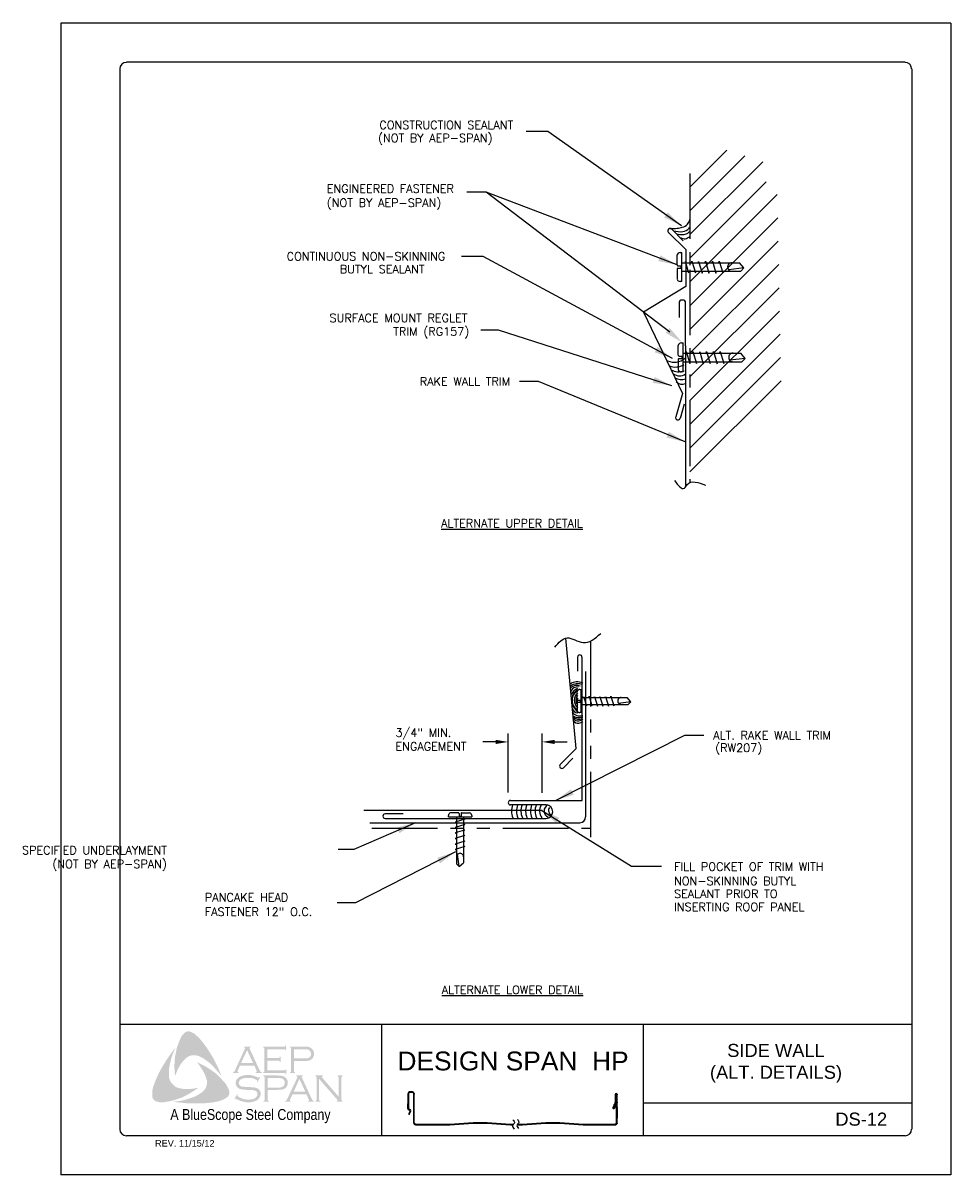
# Model space of a CAD drawing. Extents: x 109.5 to 118.3, y -26.2 to -15.2.
import ezdxf
from ezdxf.enums import TextEntityAlignment as Align

# ---------------------------------------------------------------- set-up
doc = ezdxf.new("R2010")
doc.units = 0
doc.header["$LTSCALE"] = 0.5
doc.header["$MEASUREMENT"] = 0
doc.linetypes.add('PHANTOM', pattern=[2.5, 1.25, -0.25, 0.25, -0.25, 0.25, -0.25])
doc.layers.get('0').update_dxf_attribs({"linetype": 'CONTINUOUS'})
for name, color, linetype in [('BORDER', 9, 'CONTINUOUS'), ('DIM', 4, 'CONTINUOUS'), ('DWG', 2, 'CONTINUOUS'), ('LAYER_1', 160, 'CONTINUOUS')]:
    doc.layers.add(name, color=color, linetype=linetype)
doc.styles.add('ROMAND', font='romand.shx')
doc.styles.get("Standard").update_dxf_attribs({"font": 'romans.shx'})
doc.styles.add('STD', font='simplex.shx', dxfattribs={"height": 0.125})
doc.dimstyles.get("Standard").update_dxf_attribs({"dimtxt": 0.18, "dimasz": 0.18, "dimexe": 0.18, "dimexo": 0.0625, "dimgap": 0.09, "dimtad": 0, "dimtih": 1, "dimtoh": 1, "dimdec": 4, "dimzin": 0, "dimdsep": 46, "dimtxsty": 'Standard', "dimcen": 0.09, "dimadec": 0, "dimazin": 0, "dimtfac": 1, "dimtdec": 4, "dimtofl": 0, "dimtmove": 0, "dimatfit": 3, "dimfxl": 0, "dimtolj": 1, "dimtzin": 0, "dimarcsym": 0})

msp = doc.modelspace()

# ---------------------------------------------------------------- hatches: boundary and pattern name
at = {"layer": 'LAYER_1'}
for points in [[(111.168, -24.899), (111.197, -24.937), (111.223, -24.975), (111.247, -25.014), (111.273, -25.056), (111.294, -25.099), (111.316, -25.139), (111.334, -25.184), (111.35, -25.226), (111.328, -25.196), (111.302, -25.168), (111.277, -25.139), (111.251, -25.111), (111.223, -25.089), (111.192, -25.067), (111.176, -25.056), (111.16, -25.048), (111.142, -25.038), (111.124, -25.032), (111.105, -25.028), (111.091, -25.026), (111.073, -25.028), (111.057, -25.03), (111.041, -25.036), (111.027, -25.044), (111.012, -25.054), (111, -25.065), (110.984, -25.083), (110.97, -25.101), (110.956, -25.119), (110.946, -25.139), (110.933, -25.162), (110.925, -25.182), (110.907, -25.226), (110.903, -25.182), (110.901, -25.133), (110.903, -25.089), (110.907, -25.042), (110.915, -25), (110.925, -24.955), (110.94, -24.913), (110.956, -24.872), (110.968, -24.848), (110.976, -24.836), (110.986, -24.826), (110.994, -24.816), (111.006, -24.808), (111.018, -24.801), (111.033, -24.799), (111.043, -24.799), (111.053, -24.803), (111.065, -24.806), (111.073, -24.812), (111.093, -24.822), (111.109, -24.836), (111.126, -24.852), (111.142, -24.868), (111.168, -24.899)], [(110.85, -25.239), (110.855, -25.257), (110.861, -25.273), (110.869, -25.287), (110.881, -25.301), (110.893, -25.313), (110.907, -25.326), (110.923, -25.334), (110.94, -25.34), (110.962, -25.344), (110.986, -25.348), (111.01, -25.35), (111.035, -25.35), (111.059, -25.348), (111.083, -25.346), (111.13, -25.338), (111.091, -25.364), (111.051, -25.39), (111.008, -25.413), (110.968, -25.433), (110.923, -25.447), (110.901, -25.455), (110.877, -25.461), (110.855, -25.467), (110.83, -25.471), (110.806, -25.475), (110.784, -25.475), (110.757, -25.475), (110.747, -25.473), (110.735, -25.469), (110.723, -25.467), (110.715, -25.461), (110.705, -25.453), (110.697, -25.445), (110.693, -25.435), (110.691, -25.425), (110.689, -25.404), (110.689, -25.384), (110.691, -25.362), (110.695, -25.342), (110.701, -25.321), (110.715, -25.283), (110.733, -25.239), (110.753, -25.196), (110.776, -25.154), (110.8, -25.113), (110.826, -25.073), (110.853, -25.032), (110.881, -24.994), (110.911, -24.955), (110.883, -25.022), (110.871, -25.056), (110.863, -25.091), (110.855, -25.125), (110.848, -25.164), (110.848, -25.182), (110.848, -25.2), (110.848, -25.22), (110.85, -25.239)], [(111.789, -25.079), (111.789, -25.172), (111.949, -25.172), (111.955, -25.172), (111.959, -25.168), (111.963, -25.166), (111.963, -25.162), (111.969, -25.162), (111.969, -25.208), (111.963, -25.208), (111.963, -25.202), (111.959, -25.198), (111.955, -25.196), (111.949, -25.196), (111.747, -25.196), (111.747, -25.19), (111.755, -25.188), (111.757, -25.184), (111.759, -25.182), (111.759, -25.174), (111.759, -24.965), (111.759, -24.959), (111.757, -24.955), (111.753, -24.951), (111.747, -24.951), (111.747, -24.945), (111.947, -24.945), (111.953, -24.945), (111.957, -24.943), (111.959, -24.939), (111.963, -24.933), (111.967, -24.933), (111.967, -24.98), (111.963, -24.98), (111.959, -24.973), (111.957, -24.971), (111.953, -24.969), (111.947, -24.969), (111.789, -24.969), (111.789, -25.054), (111.893, -25.054), (111.899, -25.054), (111.903, -25.052), (111.907, -25.048), (111.907, -25.042), (111.915, -25.042), (111.915, -25.091), (111.907, -25.091), (111.907, -25.085), (111.903, -25.081), (111.899, -25.079), (111.893, -25.079), (111.789, -25.079)], [(111.409, -25.33), (111.419, -25.352), (111.423, -25.362), (111.425, -25.376), (111.427, -25.388), (111.425, -25.398), (111.419, -25.411), (111.413, -25.421), (111.397, -25.433), (111.379, -25.445), (111.36, -25.453), (111.34, -25.461), (111.32, -25.467), (111.3, -25.471), (111.259, -25.479), (111.213, -25.483), (111.168, -25.487), (111.12, -25.487), (111.073, -25.487), (111.027, -25.487), (110.98, -25.481), (110.933, -25.477), (110.889, -25.471), (110.925, -25.467), (110.966, -25.461), (111.002, -25.453), (111.041, -25.441), (111.077, -25.429), (111.093, -25.423), (111.112, -25.413), (111.128, -25.404), (111.144, -25.394), (111.16, -25.384), (111.176, -25.37), (111.186, -25.358), (111.197, -25.346), (111.203, -25.332), (111.209, -25.315), (111.211, -25.299), (111.211, -25.283), (111.211, -25.265), (111.205, -25.251), (111.199, -25.228), (111.19, -25.206), (111.178, -25.186), (111.168, -25.166), (111.154, -25.145), (111.142, -25.125), (111.114, -25.091), (111.154, -25.111), (111.197, -25.133), (111.239, -25.16), (111.279, -25.188), (111.298, -25.202), (111.316, -25.218), (111.334, -25.237), (111.35, -25.253), (111.366, -25.273), (111.383, -25.289), (111.397, -25.309), (111.409, -25.33)], [(111.721, -25.237), (111.694, -25.283), (111.69, -25.281), (111.692, -25.271), (111.692, -25.267), (111.69, -25.265), (111.678, -25.259), (111.66, -25.251), (111.642, -25.245), (111.621, -25.243), (111.601, -25.243), (111.585, -25.243), (111.569, -25.245), (111.555, -25.249), (111.54, -25.255), (111.53, -25.261), (111.522, -25.271), (111.518, -25.279), (111.516, -25.291), (111.516, -25.299), (111.52, -25.307), (111.526, -25.315), (111.534, -25.321), (111.545, -25.326), (111.559, -25.328), (111.601, -25.33), (111.638, -25.332), (111.664, -25.334), (111.678, -25.338), (111.692, -25.342), (111.7, -25.348), (111.706, -25.352), (111.712, -25.358), (111.717, -25.364), (111.719, -25.372), (111.723, -25.378), (111.725, -25.388), (111.725, -25.396), (111.723, -25.413), (111.719, -25.419), (111.717, -25.427), (111.712, -25.433), (111.708, -25.439), (111.696, -25.453), (111.688, -25.457), (111.678, -25.461), (111.67, -25.467), (111.658, -25.469), (111.636, -25.475), (111.609, -25.475), (111.581, -25.475), (111.567, -25.473), (111.553, -25.469), (111.528, -25.461), (111.496, -25.447), (111.486, -25.441), (111.482, -25.443), (111.478, -25.447), (111.474, -25.445), (111.5, -25.398), (111.504, -25.402), (111.502, -25.413), (111.504, -25.415), (111.508, -25.419), (111.524, -25.431), (111.545, -25.439), (111.567, -25.447), (111.587, -25.449), (111.607, -25.451), (111.63, -25.449), (111.65, -25.447), (111.666, -25.439), (111.678, -25.431), (111.686, -25.423), (111.692, -25.415), (111.694, -25.406), (111.694, -25.398), (111.692, -25.386), (111.692, -25.382), (111.688, -25.376), (111.68, -25.37), (111.668, -25.364), (111.658, -25.362), (111.65, -25.36), (111.595, -25.358), (111.567, -25.356), (111.545, -25.352), (111.53, -25.35), (111.514, -25.342), (111.508, -25.338), (111.504, -25.334), (111.498, -25.328), (111.494, -25.321), (111.49, -25.313), (111.488, -25.307), (111.486, -25.299), (111.486, -25.293), (111.488, -25.279), (111.49, -25.267), (111.496, -25.257), (111.506, -25.247), (111.514, -25.239), (111.524, -25.234), (111.534, -25.228), (111.547, -25.224), (111.559, -25.22), (111.573, -25.218), (111.587, -25.216), (111.603, -25.216), (111.628, -25.216), (111.65, -25.222), (111.672, -25.228), (111.698, -25.239), (111.706, -25.241), (111.71, -25.239), (111.715, -25.234), (111.721, -25.237)], [(112.283, -25.253), (112.283, -25.449), (112.285, -25.457), (112.287, -25.461), (112.291, -25.463), (112.297, -25.467), (112.297, -25.471), (112.247, -25.471), (112.247, -25.467), (112.253, -25.463), (112.257, -25.461), (112.257, -25.457), (112.259, -25.449), (112.259, -25.243), (112.257, -25.237), (112.257, -25.23), (112.253, -25.228), (112.247, -25.226), (112.247, -25.22), (112.32, -25.22), (112.32, -25.226), (112.311, -25.23), (112.311, -25.232), (112.311, -25.234), (112.311, -25.241), (112.32, -25.249), (112.471, -25.425), (112.471, -25.243), (112.469, -25.237), (112.467, -25.23), (112.465, -25.228), (112.459, -25.226), (112.459, -25.22), (112.508, -25.22), (112.508, -25.226), (112.502, -25.228), (112.5, -25.23), (112.498, -25.237), (112.496, -25.243), (112.496, -25.449), (112.498, -25.457), (112.5, -25.461), (112.502, -25.463), (112.508, -25.467), (112.508, -25.471), (112.451, -25.471), (112.451, -25.467), (112.457, -25.463), (112.459, -25.461), (112.459, -25.459), (112.457, -25.453), (112.451, -25.445), (112.283, -25.253)]]:
    msp.add_hatch(color=7, dxfattribs=at).paths.add_polyline_path(points)
h = msp.add_hatch(color=7, dxfattribs=at)
edge = h.paths.add_edge_path(flags=16)
edge.add_spline(control_points=[(111.652, -25.101), (111.652, -25.101), (111.595, -24.978), (111.595, -24.978), (111.595, -24.978), (111.538, -25.101), (111.538, -25.101), (111.538, -25.101), (111.652, -25.101), (111.652, -25.101), (111.652, -25.101), (111.652, -25.101), (111.652, -25.101), (111.652, -25.101), (111.652, -25.101), (111.652, -25.101)], knot_values=[0, 0, 0, 0, 1, 1, 1, 2, 2, 2, 3, 3, 3, 4, 4, 4, 5, 5, 5, 5], degree=3, periodic=0)
edge = h.paths.add_edge_path()
edge.add_spline(control_points=[(111.664, -25.125), (111.664, -25.125), (111.528, -25.125), (111.528, -25.125), (111.528, -25.125), (111.506, -25.174), (111.506, -25.174), (111.506, -25.174), (111.506, -25.174), (111.506, -25.174), (111.506, -25.174), (111.504, -25.182), (111.504, -25.182), (111.504, -25.182), (111.504, -25.182), (111.504, -25.182), (111.504, -25.182), (111.504, -25.184), (111.504, -25.184), (111.504, -25.184), (111.506, -25.188), (111.506, -25.188), (111.506, -25.188), (111.514, -25.19), (111.514, -25.19), (111.514, -25.19), (111.514, -25.196), (111.514, -25.196), (111.514, -25.196), (111.46, -25.196), (111.46, -25.196), (111.46, -25.196), (111.46, -25.19), (111.46, -25.19), (111.46, -25.19), (111.46, -25.19), (111.46, -25.19), (111.46, -25.19), (111.466, -25.188), (111.466, -25.188), (111.466, -25.188), (111.47, -25.184), (111.47, -25.184), (111.47, -25.184), (111.47, -25.184), (111.47, -25.184), (111.47, -25.184), (111.476, -25.178), (111.476, -25.178), (111.476, -25.178), (111.482, -25.166), (111.482, -25.166), (111.482, -25.166), (111.573, -24.967), (111.573, -24.967), (111.573, -24.967), (111.573, -24.967), (111.573, -24.967), (111.573, -24.967), (111.575, -24.959), (111.575, -24.959), (111.575, -24.959), (111.575, -24.959), (111.575, -24.959), (111.575, -24.959), (111.575, -24.955), (111.575, -24.955), (111.575, -24.955), (111.573, -24.953), (111.573, -24.953), (111.573, -24.953), (111.567, -24.951), (111.567, -24.951), (111.567, -24.951), (111.567, -24.945), (111.567, -24.945), (111.567, -24.945), (111.63, -24.945), (111.63, -24.945), (111.63, -24.945), (111.63, -24.951), (111.63, -24.951), (111.63, -24.951), (111.63, -24.951), (111.63, -24.951), (111.63, -24.951), (111.621, -24.953), (111.621, -24.953), (111.621, -24.953), (111.619, -24.955), (111.619, -24.955), (111.619, -24.955), (111.619, -24.959), (111.619, -24.959), (111.619, -24.959), (111.619, -24.959), (111.619, -24.959), (111.619, -24.959), (111.621, -24.967), (111.621, -24.967), (111.621, -24.967), (111.71, -25.16), (111.71, -25.16), (111.71, -25.16), (111.71, -25.16), (111.71, -25.16), (111.71, -25.16), (111.719, -25.174), (111.719, -25.174), (111.719, -25.174), (111.723, -25.184), (111.723, -25.184), (111.723, -25.184), (111.723, -25.184), (111.723, -25.184), (111.723, -25.184), (111.727, -25.188), (111.727, -25.188), (111.727, -25.188), (111.737, -25.19), (111.737, -25.19), (111.737, -25.19), (111.737, -25.196), (111.737, -25.196), (111.737, -25.196), (111.678, -25.196), (111.678, -25.196), (111.678, -25.196), (111.678, -25.19), (111.678, -25.19), (111.678, -25.19), (111.678, -25.19), (111.678, -25.19), (111.678, -25.19), (111.682, -25.188), (111.682, -25.188), (111.682, -25.188), (111.684, -25.188), (111.684, -25.188), (111.684, -25.188), (111.686, -25.184), (111.686, -25.184), (111.686, -25.184), (111.688, -25.182), (111.688, -25.182), (111.688, -25.182), (111.688, -25.182), (111.688, -25.182), (111.688, -25.182), (111.686, -25.178), (111.686, -25.178), (111.686, -25.178), (111.684, -25.17), (111.684, -25.17), (111.684, -25.17), (111.664, -25.125), (111.664, -25.125), (111.664, -25.125), (111.664, -25.125), (111.664, -25.125), (111.664, -25.125), (111.664, -25.125), (111.664, -25.125)], knot_values=[0, 0, 0, 0, 1, 1, 1, 2, 2, 2, 3, 3, 3, 4, 4, 4, 5, 5, 5, 6, 6, 6, 7, 7, 7, 8, 8, 8, 9, 9, 9, 10, 10, 10, 11, 11, 11, 12, 12, 12, 13, 13, 13, 14, 14, 14, 15, 15, 15, 16, 16, 16, 17, 17, 17, 18, 18, 18, 19, 19, 19, 20, 20, 20, 21, 21, 21, 22, 22, 22, 23, 23, 23, 24, 24, 24, 25, 25, 25, 26, 26, 26, 27, 27, 27, 28, 28, 28, 29, 29, 29, 30, 30, 30, 31, 31, 31, 32, 32, 32, 33, 33, 33, 34, 34, 34, 35, 35, 35, 36, 36, 36, 37, 37, 37, 38, 38, 38, 39, 39, 39, 40, 40, 40, 41, 41, 41, 42, 42, 42, 43, 43, 43, 44, 44, 44, 45, 45, 45, 46, 46, 46, 47, 47, 47, 48, 48, 48, 49, 49, 49, 50, 50, 50, 51, 51, 51, 52, 52, 52, 53, 53, 53, 54, 54, 54, 54], degree=3, periodic=0)
h = msp.add_hatch(color=7, dxfattribs=at)
edge = h.paths.add_edge_path(flags=16)
edge.add_spline(control_points=[(112.044, -25.058), (112.044, -25.058), (112.137, -25.058), (112.137, -25.058), (112.137, -25.058), (112.137, -25.058), (112.137, -25.058), (112.137, -25.058), (112.156, -25.058), (112.156, -25.058), (112.156, -25.058), (112.17, -25.056), (112.17, -25.056), (112.17, -25.056), (112.17, -25.056), (112.17, -25.056), (112.17, -25.056), (112.18, -25.054), (112.18, -25.054), (112.18, -25.054), (112.186, -25.05), (112.186, -25.05), (112.186, -25.05), (112.186, -25.05), (112.186, -25.05), (112.186, -25.05), (112.194, -25.044), (112.194, -25.044), (112.194, -25.044), (112.2, -25.036), (112.2, -25.036), (112.2, -25.036), (112.204, -25.026), (112.204, -25.026), (112.204, -25.026), (112.206, -25.014), (112.206, -25.014), (112.206, -25.014), (112.206, -25.014), (112.206, -25.014), (112.206, -25.014), (112.204, -25.002), (112.204, -25.002), (112.204, -25.002), (112.2, -24.992), (112.2, -24.992), (112.2, -24.992), (112.194, -24.984), (112.194, -24.984), (112.194, -24.984), (112.186, -24.978), (112.186, -24.978), (112.186, -24.978), (112.186, -24.978), (112.186, -24.978), (112.186, -24.978), (112.18, -24.973), (112.18, -24.973), (112.18, -24.973), (112.17, -24.971), (112.17, -24.971), (112.17, -24.971), (112.17, -24.971), (112.17, -24.971), (112.17, -24.971), (112.156, -24.969), (112.156, -24.969), (112.156, -24.969), (112.137, -24.969), (112.137, -24.969), (112.137, -24.969), (112.044, -24.969), (112.044, -24.969), (112.044, -24.969), (112.044, -25.058), (112.044, -25.058), (112.044, -25.058), (112.044, -25.058), (112.044, -25.058), (112.044, -25.058), (112.044, -25.058), (112.044, -25.058)], knot_values=[0, 0, 0, 0, 1, 1, 1, 2, 2, 2, 3, 3, 3, 4, 4, 4, 5, 5, 5, 6, 6, 6, 7, 7, 7, 8, 8, 8, 9, 9, 9, 10, 10, 10, 11, 11, 11, 12, 12, 12, 13, 13, 13, 14, 14, 14, 15, 15, 15, 16, 16, 16, 17, 17, 17, 18, 18, 18, 19, 19, 19, 20, 20, 20, 21, 21, 21, 22, 22, 22, 23, 23, 23, 24, 24, 24, 25, 25, 25, 26, 26, 26, 27, 27, 27, 27], degree=3, periodic=0)
edge = h.paths.add_edge_path()
edge.add_spline(control_points=[(112.044, -25.083), (112.044, -25.083), (112.044, -25.176), (112.044, -25.176), (112.044, -25.176), (112.044, -25.176), (112.044, -25.176), (112.044, -25.176), (112.044, -25.182), (112.044, -25.182), (112.044, -25.182), (112.046, -25.184), (112.046, -25.184), (112.046, -25.184), (112.046, -25.184), (112.046, -25.184), (112.046, -25.184), (112.05, -25.188), (112.05, -25.188), (112.05, -25.188), (112.054, -25.19), (112.054, -25.19), (112.054, -25.19), (112.054, -25.196), (112.054, -25.196), (112.054, -25.196), (112.004, -25.196), (112.004, -25.196), (112.004, -25.196), (112.004, -25.19), (112.004, -25.19), (112.004, -25.19), (112.004, -25.19), (112.004, -25.19), (112.004, -25.19), (112.008, -25.188), (112.008, -25.188), (112.008, -25.188), (112.012, -25.184), (112.012, -25.184), (112.012, -25.184), (112.012, -25.184), (112.012, -25.184), (112.012, -25.184), (112.014, -25.182), (112.014, -25.182), (112.014, -25.182), (112.014, -25.176), (112.014, -25.176), (112.014, -25.176), (112.014, -24.963), (112.014, -24.963), (112.014, -24.963), (112.014, -24.963), (112.014, -24.963), (112.014, -24.963), (112.014, -24.959), (112.014, -24.959), (112.014, -24.959), (112.012, -24.955), (112.012, -24.955), (112.012, -24.955), (112.012, -24.955), (112.012, -24.955), (112.012, -24.955), (112.008, -24.951), (112.008, -24.951), (112.008, -24.951), (112.004, -24.951), (112.004, -24.951), (112.004, -24.951), (112.004, -24.945), (112.004, -24.945), (112.004, -24.945), (112.135, -24.945), (112.135, -24.945), (112.135, -24.945), (112.135, -24.945), (112.135, -24.945), (112.135, -24.945), (112.16, -24.945), (112.16, -24.945), (112.16, -24.945), (112.18, -24.947), (112.18, -24.947), (112.18, -24.947), (112.18, -24.947), (112.18, -24.947), (112.18, -24.947), (112.194, -24.951), (112.194, -24.951), (112.194, -24.951), (112.206, -24.959), (112.206, -24.959), (112.206, -24.959), (112.206, -24.959), (112.206, -24.959), (112.206, -24.959), (112.212, -24.963), (112.212, -24.963), (112.212, -24.963), (112.216, -24.967), (112.216, -24.967), (112.216, -24.967), (112.226, -24.98), (112.226, -24.98), (112.226, -24.98), (112.226, -24.98), (112.226, -24.98), (112.226, -24.98), (112.228, -24.988), (112.228, -24.988), (112.228, -24.988), (112.233, -24.996), (112.233, -24.996), (112.233, -24.996), (112.235, -25.004), (112.235, -25.004), (112.235, -25.004), (112.235, -25.014), (112.235, -25.014), (112.235, -25.014), (112.235, -25.014), (112.235, -25.014), (112.235, -25.014), (112.235, -25.026), (112.235, -25.026), (112.235, -25.026), (112.23, -25.036), (112.23, -25.036), (112.23, -25.036), (112.226, -25.048), (112.226, -25.048), (112.226, -25.048), (112.22, -25.056), (112.22, -25.056), (112.22, -25.056), (112.22, -25.056), (112.22, -25.056), (112.22, -25.056), (112.212, -25.062), (112.212, -25.062), (112.212, -25.062), (112.206, -25.071), (112.206, -25.071), (112.206, -25.071), (112.198, -25.075), (112.198, -25.075), (112.198, -25.075), (112.188, -25.077), (112.188, -25.077), (112.188, -25.077), (112.188, -25.077), (112.188, -25.077), (112.188, -25.077), (112.178, -25.079), (112.178, -25.079), (112.178, -25.079), (112.166, -25.081), (112.166, -25.081), (112.166, -25.081), (112.135, -25.083), (112.135, -25.083), (112.135, -25.083), (112.044, -25.083), (112.044, -25.083), (112.044, -25.083), (112.044, -25.083), (112.044, -25.083), (112.044, -25.083), (112.044, -25.083), (112.044, -25.083)], knot_values=[0, 0, 0, 0, 1, 1, 1, 2, 2, 2, 3, 3, 3, 4, 4, 4, 5, 5, 5, 6, 6, 6, 7, 7, 7, 8, 8, 8, 9, 9, 9, 10, 10, 10, 11, 11, 11, 12, 12, 12, 13, 13, 13, 14, 14, 14, 15, 15, 15, 16, 16, 16, 17, 17, 17, 18, 18, 18, 19, 19, 19, 20, 20, 20, 21, 21, 21, 22, 22, 22, 23, 23, 23, 24, 24, 24, 25, 25, 25, 26, 26, 26, 27, 27, 27, 28, 28, 28, 29, 29, 29, 30, 30, 30, 31, 31, 31, 32, 32, 32, 33, 33, 33, 34, 34, 34, 35, 35, 35, 36, 36, 36, 37, 37, 37, 38, 38, 38, 39, 39, 39, 40, 40, 40, 41, 41, 41, 42, 42, 42, 43, 43, 43, 44, 44, 44, 45, 45, 45, 46, 46, 46, 47, 47, 47, 48, 48, 48, 49, 49, 49, 50, 50, 50, 51, 51, 51, 52, 52, 52, 53, 53, 53, 54, 54, 54, 55, 55, 55, 56, 56, 56, 57, 57, 57, 57], degree=3, periodic=0)
h = msp.add_hatch(color=7, dxfattribs=at)
edge = h.paths.add_edge_path(flags=16)
edge.add_spline(control_points=[(111.791, -25.336), (111.791, -25.336), (111.887, -25.336), (111.887, -25.336), (111.887, -25.336), (111.887, -25.336), (111.887, -25.336), (111.887, -25.336), (111.905, -25.336), (111.905, -25.336), (111.905, -25.336), (111.917, -25.334), (111.917, -25.334), (111.917, -25.334), (111.917, -25.334), (111.917, -25.334), (111.917, -25.334), (111.927, -25.33), (111.927, -25.33), (111.927, -25.33), (111.935, -25.328), (111.935, -25.328), (111.935, -25.328), (111.935, -25.328), (111.935, -25.328), (111.935, -25.328), (111.943, -25.321), (111.943, -25.321), (111.943, -25.321), (111.949, -25.311), (111.949, -25.311), (111.949, -25.311), (111.953, -25.301), (111.953, -25.301), (111.953, -25.301), (111.955, -25.289), (111.955, -25.289), (111.955, -25.289), (111.955, -25.289), (111.955, -25.289), (111.955, -25.289), (111.953, -25.279), (111.953, -25.279), (111.953, -25.279), (111.949, -25.267), (111.949, -25.267), (111.949, -25.267), (111.943, -25.259), (111.943, -25.259), (111.943, -25.259), (111.935, -25.253), (111.935, -25.253), (111.935, -25.253), (111.935, -25.253), (111.935, -25.253), (111.935, -25.253), (111.927, -25.249), (111.927, -25.249), (111.927, -25.249), (111.917, -25.247), (111.917, -25.247), (111.917, -25.247), (111.917, -25.247), (111.917, -25.247), (111.917, -25.247), (111.905, -25.245), (111.905, -25.245), (111.905, -25.245), (111.887, -25.245), (111.887, -25.245), (111.887, -25.245), (111.791, -25.245), (111.791, -25.245), (111.791, -25.245), (111.791, -25.336), (111.791, -25.336), (111.791, -25.336), (111.791, -25.336), (111.791, -25.336), (111.791, -25.336), (111.791, -25.336), (111.791, -25.336)], knot_values=[0, 0, 0, 0, 1, 1, 1, 2, 2, 2, 3, 3, 3, 4, 4, 4, 5, 5, 5, 6, 6, 6, 7, 7, 7, 8, 8, 8, 9, 9, 9, 10, 10, 10, 11, 11, 11, 12, 12, 12, 13, 13, 13, 14, 14, 14, 15, 15, 15, 16, 16, 16, 17, 17, 17, 18, 18, 18, 19, 19, 19, 20, 20, 20, 21, 21, 21, 22, 22, 22, 23, 23, 23, 24, 24, 24, 25, 25, 25, 26, 26, 26, 27, 27, 27, 27], degree=3, periodic=0)
edge = h.paths.add_edge_path()
edge.add_spline(control_points=[(111.791, -25.358), (111.791, -25.358), (111.791, -25.453), (111.791, -25.453), (111.791, -25.453), (111.791, -25.453), (111.791, -25.453), (111.791, -25.453), (111.793, -25.457), (111.793, -25.457), (111.793, -25.457), (111.795, -25.461), (111.795, -25.461), (111.795, -25.461), (111.795, -25.461), (111.795, -25.461), (111.795, -25.461), (111.797, -25.463), (111.797, -25.463), (111.797, -25.463), (111.804, -25.467), (111.804, -25.467), (111.804, -25.467), (111.804, -25.471), (111.804, -25.471), (111.804, -25.471), (111.751, -25.471), (111.751, -25.471), (111.751, -25.471), (111.751, -25.467), (111.751, -25.467), (111.751, -25.467), (111.751, -25.467), (111.751, -25.467), (111.751, -25.467), (111.757, -25.463), (111.757, -25.463), (111.757, -25.463), (111.761, -25.461), (111.761, -25.461), (111.761, -25.461), (111.761, -25.461), (111.761, -25.461), (111.761, -25.461), (111.761, -25.457), (111.761, -25.457), (111.761, -25.457), (111.763, -25.453), (111.763, -25.453), (111.763, -25.453), (111.763, -25.239), (111.763, -25.239), (111.763, -25.239), (111.763, -25.239), (111.763, -25.239), (111.763, -25.239), (111.761, -25.234), (111.761, -25.234), (111.761, -25.234), (111.761, -25.23), (111.761, -25.23), (111.761, -25.23), (111.761, -25.23), (111.761, -25.23), (111.761, -25.23), (111.757, -25.228), (111.757, -25.228), (111.757, -25.228), (111.751, -25.226), (111.751, -25.226), (111.751, -25.226), (111.751, -25.22), (111.751, -25.22), (111.751, -25.22), (111.882, -25.22), (111.882, -25.22), (111.882, -25.22), (111.882, -25.22), (111.882, -25.22), (111.882, -25.22), (111.907, -25.222), (111.907, -25.222), (111.907, -25.222), (111.927, -25.224), (111.927, -25.224), (111.927, -25.224), (111.927, -25.224), (111.927, -25.224), (111.927, -25.224), (111.941, -25.228), (111.941, -25.228), (111.941, -25.228), (111.955, -25.234), (111.955, -25.234), (111.955, -25.234), (111.955, -25.234), (111.955, -25.234), (111.955, -25.234), (111.959, -25.239), (111.959, -25.239), (111.959, -25.239), (111.965, -25.245), (111.965, -25.245), (111.965, -25.245), (111.976, -25.255), (111.976, -25.255), (111.976, -25.255), (111.976, -25.255), (111.976, -25.255), (111.976, -25.255), (111.978, -25.263), (111.978, -25.263), (111.978, -25.263), (111.982, -25.273), (111.982, -25.273), (111.982, -25.273), (111.984, -25.279), (111.984, -25.279), (111.984, -25.279), (111.984, -25.289), (111.984, -25.289), (111.984, -25.289), (111.984, -25.289), (111.984, -25.289), (111.984, -25.289), (111.982, -25.301), (111.982, -25.301), (111.982, -25.301), (111.98, -25.313), (111.98, -25.313), (111.98, -25.313), (111.974, -25.324), (111.974, -25.324), (111.974, -25.324), (111.967, -25.334), (111.967, -25.334), (111.967, -25.334), (111.967, -25.334), (111.967, -25.334), (111.967, -25.334), (111.961, -25.34), (111.961, -25.34), (111.961, -25.34), (111.953, -25.346), (111.953, -25.346), (111.953, -25.346), (111.945, -25.35), (111.945, -25.35), (111.945, -25.35), (111.935, -25.354), (111.935, -25.354), (111.935, -25.354), (111.935, -25.354), (111.935, -25.354), (111.935, -25.354), (111.927, -25.356), (111.927, -25.356), (111.927, -25.356), (111.915, -25.356), (111.915, -25.356), (111.915, -25.356), (111.882, -25.358), (111.882, -25.358), (111.882, -25.358), (111.791, -25.358), (111.791, -25.358), (111.791, -25.358), (111.791, -25.358), (111.791, -25.358), (111.791, -25.358), (111.791, -25.358), (111.791, -25.358)], knot_values=[0, 0, 0, 0, 1, 1, 1, 2, 2, 2, 3, 3, 3, 4, 4, 4, 5, 5, 5, 6, 6, 6, 7, 7, 7, 8, 8, 8, 9, 9, 9, 10, 10, 10, 11, 11, 11, 12, 12, 12, 13, 13, 13, 14, 14, 14, 15, 15, 15, 16, 16, 16, 17, 17, 17, 18, 18, 18, 19, 19, 19, 20, 20, 20, 21, 21, 21, 22, 22, 22, 23, 23, 23, 24, 24, 24, 25, 25, 25, 26, 26, 26, 27, 27, 27, 28, 28, 28, 29, 29, 29, 30, 30, 30, 31, 31, 31, 32, 32, 32, 33, 33, 33, 34, 34, 34, 35, 35, 35, 36, 36, 36, 37, 37, 37, 38, 38, 38, 39, 39, 39, 40, 40, 40, 41, 41, 41, 42, 42, 42, 43, 43, 43, 44, 44, 44, 45, 45, 45, 46, 46, 46, 47, 47, 47, 48, 48, 48, 49, 49, 49, 50, 50, 50, 51, 51, 51, 52, 52, 52, 53, 53, 53, 54, 54, 54, 55, 55, 55, 56, 56, 56, 57, 57, 57, 57], degree=3, periodic=0)
h = msp.add_hatch(color=7, dxfattribs=at)
edge = h.paths.add_edge_path(flags=16)
edge.add_spline(control_points=[(112.152, -25.376), (112.152, -25.376), (112.095, -25.253), (112.095, -25.253), (112.095, -25.253), (112.04, -25.376), (112.04, -25.376), (112.04, -25.376), (112.152, -25.376), (112.152, -25.376), (112.152, -25.376), (112.152, -25.376), (112.152, -25.376), (112.152, -25.376), (112.152, -25.376), (112.152, -25.376)], knot_values=[0, 0, 0, 0, 1, 1, 1, 2, 2, 2, 3, 3, 3, 4, 4, 4, 5, 5, 5, 5], degree=3, periodic=0)
edge = h.paths.add_edge_path()
edge.add_spline(control_points=[(112.162, -25.4), (112.162, -25.4), (112.028, -25.4), (112.028, -25.4), (112.028, -25.4), (112.006, -25.449), (112.006, -25.449), (112.006, -25.449), (112.006, -25.449), (112.006, -25.449), (112.006, -25.449), (112.004, -25.459), (112.004, -25.459), (112.004, -25.459), (112.004, -25.459), (112.004, -25.459), (112.004, -25.459), (112.004, -25.461), (112.004, -25.461), (112.004, -25.461), (112.006, -25.463), (112.006, -25.463), (112.006, -25.463), (112.014, -25.467), (112.014, -25.467), (112.014, -25.467), (112.014, -25.471), (112.014, -25.471), (112.014, -25.471), (111.957, -25.471), (111.957, -25.471), (111.957, -25.471), (111.957, -25.467), (111.957, -25.467), (111.957, -25.467), (111.957, -25.467), (111.957, -25.467), (111.957, -25.467), (111.963, -25.463), (111.963, -25.463), (111.963, -25.463), (111.969, -25.461), (111.969, -25.461), (111.969, -25.461), (111.969, -25.461), (111.969, -25.461), (111.969, -25.461), (111.974, -25.453), (111.974, -25.453), (111.974, -25.453), (111.98, -25.441), (111.98, -25.441), (111.98, -25.441), (112.073, -25.245), (112.073, -25.245), (112.073, -25.245), (112.073, -25.245), (112.073, -25.245), (112.073, -25.245), (112.075, -25.234), (112.075, -25.234), (112.075, -25.234), (112.075, -25.234), (112.075, -25.234), (112.075, -25.234), (112.075, -25.23), (112.075, -25.23), (112.075, -25.23), (112.073, -25.23), (112.073, -25.23), (112.073, -25.23), (112.067, -25.226), (112.067, -25.226), (112.067, -25.226), (112.067, -25.22), (112.067, -25.22), (112.067, -25.22), (112.127, -25.22), (112.127, -25.22), (112.127, -25.22), (112.127, -25.226), (112.127, -25.226), (112.127, -25.226), (112.127, -25.226), (112.127, -25.226), (112.127, -25.226), (112.121, -25.23), (112.121, -25.23), (112.121, -25.23), (112.119, -25.23), (112.119, -25.23), (112.119, -25.23), (112.117, -25.234), (112.117, -25.234), (112.117, -25.234), (112.117, -25.234), (112.117, -25.234), (112.117, -25.234), (112.121, -25.245), (112.121, -25.245), (112.121, -25.245), (112.208, -25.435), (112.208, -25.435), (112.208, -25.435), (112.208, -25.435), (112.208, -25.435), (112.208, -25.435), (112.218, -25.451), (112.218, -25.451), (112.218, -25.451), (112.222, -25.461), (112.222, -25.461), (112.222, -25.461), (112.222, -25.461), (112.222, -25.461), (112.222, -25.461), (112.228, -25.463), (112.228, -25.463), (112.228, -25.463), (112.235, -25.467), (112.235, -25.467), (112.235, -25.467), (112.235, -25.471), (112.235, -25.471), (112.235, -25.471), (112.176, -25.471), (112.176, -25.471), (112.176, -25.471), (112.176, -25.467), (112.176, -25.467), (112.176, -25.467), (112.176, -25.467), (112.176, -25.467), (112.176, -25.467), (112.18, -25.465), (112.18, -25.465), (112.18, -25.465), (112.184, -25.463), (112.184, -25.463), (112.184, -25.463), (112.186, -25.461), (112.186, -25.461), (112.186, -25.461), (112.186, -25.457), (112.186, -25.457), (112.186, -25.457), (112.186, -25.457), (112.186, -25.457), (112.186, -25.457), (112.186, -25.453), (112.186, -25.453), (112.186, -25.453), (112.182, -25.447), (112.182, -25.447), (112.182, -25.447), (112.162, -25.4), (112.162, -25.4), (112.162, -25.4), (112.162, -25.4), (112.162, -25.4), (112.162, -25.4), (112.162, -25.4), (112.162, -25.4)], knot_values=[0, 0, 0, 0, 1, 1, 1, 2, 2, 2, 3, 3, 3, 4, 4, 4, 5, 5, 5, 6, 6, 6, 7, 7, 7, 8, 8, 8, 9, 9, 9, 10, 10, 10, 11, 11, 11, 12, 12, 12, 13, 13, 13, 14, 14, 14, 15, 15, 15, 16, 16, 16, 17, 17, 17, 18, 18, 18, 19, 19, 19, 20, 20, 20, 21, 21, 21, 22, 22, 22, 23, 23, 23, 24, 24, 24, 25, 25, 25, 26, 26, 26, 27, 27, 27, 28, 28, 28, 29, 29, 29, 30, 30, 30, 31, 31, 31, 32, 32, 32, 33, 33, 33, 34, 34, 34, 35, 35, 35, 36, 36, 36, 37, 37, 37, 38, 38, 38, 39, 39, 39, 40, 40, 40, 41, 41, 41, 42, 42, 42, 43, 43, 43, 44, 44, 44, 45, 45, 45, 46, 46, 46, 47, 47, 47, 48, 48, 48, 49, 49, 49, 50, 50, 50, 51, 51, 51, 52, 52, 52, 53, 53, 53, 54, 54, 54, 54], degree=3, periodic=0)

# ---------------------------------------------------------------- linework, layer by layer
at = {"layer": 'BORDER'}
for p, q in [((118.317, -15.17), (109.817, -15.17)), ((109.817, -15.17), (109.817, -26.17)), ((118.317, -15.17), (118.317, -26.17)), ((110.379, -15.608), (110.379, -25.733)), ((117.879, -15.545), (110.442, -15.545)), ((117.942, -15.608), (117.942, -25.733)), ((117.942, -24.733), (110.379, -24.733)), ((112.879, -24.733), (112.879, -25.795)), ((115.379, -24.733), (115.379, -25.795)), ((113.131, -25.394), (113.131, -25.537)), ((113.136, -25.394), (113.136, -25.537)), ((113.175, -25.377), (113.147, -25.377)), ((113.175, -25.383), (113.147, -25.383)), ((113.186, -25.674), (113.186, -25.394)), ((113.191, -25.674), (113.191, -25.394)), ((115.111, -25.401), (115.111, -25.476)), ((115.117, -25.401), (115.117, -25.476)), ((115.12, -25.398), (115.12, -25.398)), ((115.123, -25.674), (115.123, -25.401)), ((115.128, -25.674), (115.128, -25.401)), ((113.131, -25.537), (113.131, -25.49)), ((115.11, -25.481), (115.089, -25.525)), ((115.115, -25.483), (115.094, -25.527)), ((115.1, -25.53), (115.111, -25.506)), ((115.105, -25.532), (115.116, -25.509)), ((115.116, -25.509), (115.111, -25.506)), ((117.942, -25.483), (115.379, -25.483)), ((113.152, -25.559), (113.139, -25.586)), ((113.144, -25.588), (113.139, -25.586)), ((113.144, -25.544), (113.144, -25.544)), ((113.144, -25.549), (113.145, -25.549)), ((113.156, -25.562), (113.144, -25.588)), ((115.094, -25.536), (115.094, -25.536)), ((115.096, -25.532), (115.096, -25.532)), ((115.128, -25.544), (115.128, -25.627)), ((113.203, -25.685), (113.531, -25.685)), ((113.203, -25.691), (113.531, -25.691)), ((113.531, -25.685), (113.754, -25.67)), ((113.531, -25.691), (113.754, -25.676)), ((113.754, -25.67), (113.889, -25.67)), ((113.754, -25.676), (113.889, -25.676)), ((113.889, -25.67), (114.112, -25.685)), ((113.889, -25.676), (114.112, -25.691)), ((114.112, -25.685), (114.139, -25.685)), ((114.112, -25.691), (114.134, -25.691)), ((114.174, -25.691), (114.224, -25.691)), ((114.178, -25.685), (114.224, -25.685)), ((114.224, -25.685), (114.448, -25.67)), ((114.224, -25.691), (114.448, -25.676)), ((114.448, -25.67), (114.582, -25.67)), ((114.448, -25.676), (114.582, -25.676)), ((114.582, -25.67), (114.806, -25.685)), ((114.582, -25.676), (114.806, -25.691)), ((114.806, -25.685), (115.112, -25.685)), ((114.806, -25.691), (115.112, -25.691)), ((117.879, -25.795), (110.442, -25.795)), ((118.317, -26.17), (109.817, -26.17))]:
    msp.add_line(p, q, dxfattribs=at)
for centre, radius, start, end in [((110.442, -15.608), 0.0625, 90, 180), ((117.879, -15.608), 0.0625, 0, 90), ((113.147, -25.394), 0.0165, 90, 180), ((113.147, -25.394), 0.0111, 90, 180), ((113.175, -25.394), 0.0165, 0, 90), ((113.175, -25.394), 0.0111, 0, 90), ((115.12, -25.401), 0.00841, 90, 180), ((115.12, -25.401), 0.00304, 90, 180), ((115.12, -25.401), 0.00841, 0, 90), ((115.12, -25.401), 0.00304, 360, 90), ((115.1, -25.476), 0.0111, 335, 0), ((115.1, -25.476), 0.0165, 335, 0), ((113.143, -25.537), 0.0125, 180, 274), ((113.143, -25.537), 0.00716, 180, 274), ((113.145, -25.556), 0.0125, 335, 94), ((113.145, -25.556), 0.00716, 335, 94), ((115.097, -25.529), 0.00841, 155, 245), ((115.097, -25.529), 0.00304, 155, 245), ((115.097, -25.529), 0.00841, 245, 335), ((115.097, -25.529), 0.00304, 245, 335), ((110.442, -25.733), 0.0625, 180, 270), ((113.203, -25.674), 0.0165, 180, 270), ((113.203, -25.674), 0.0111, 180, 270), ((115.112, -25.674), 0.0111, 270, 360), ((115.112, -25.674), 0.0165, 270, 0), ((117.879, -25.733), 0.0625, 270, 0)]:
    msp.add_arc(centre, radius, start, end, dxfattribs=at)
for points in [[(114.134, -25.644), (114.148, -25.673), (114.131, -25.696), (114.145, -25.732)], [(114.177, -25.64), (114.191, -25.669), (114.174, -25.691), (114.188, -25.728)]]:
    msp.add_spline(points, degree=3, dxfattribs=at)
for p in [(113.191, -25.394), (115.128, -25.401), (115.101, -25.501), (115.111, -25.478), (115.111, -25.478), (115.128, -25.478), (113.144, -25.588), (113.144, -25.588), (115.128, -25.527), (115.128, -25.533), (115.128, -25.616), (113.191, -25.674), (113.203, -25.685), (114.037, -25.685), (114.037, -25.685), (115.112, -25.685), (115.128, -25.674)]:
    msp.add_point(p, dxfattribs=at)
at = {"layer": 'DIM', "color": 5}
for p, q in [((115.631, -18.122), (113.878, -16.785)), ((114.088, -22.519), (114.088, -21.953)), ((114.413, -22.522), (114.413, -21.953)), ((113.968, -22.035), (113.848, -22.035)), ((114.533, -22.035), (114.653, -22.035))]:
    msp.add_line(p, q, dxfattribs=at)
for points in [[(115.631, -18.082), (115.75, -18.22), (115.592, -18.129)], [(113.968, -22.015), (113.968, -22.055), (114.088, -22.035)], [(114.533, -22.015), (114.533, -22.055), (114.413, -22.035)]]:
    msp.add_solid(points, dxfattribs=at)
at = {"layer": 'DWG', "color": 46}
for p, q in [((115.824, -16.736), (116.176, -16.384)), ((115.824, -16.963), (116.348, -16.439)), ((115.824, -17.189), (116.519, -16.494)), ((115.827, -17.413), (116.553, -16.687)), ((115.824, -17.643), (116.658, -16.809)), ((115.824, -17.87), (116.663, -17.031)), ((115.824, -18.096), (116.667, -17.253)), ((115.732, -17.361), (115.748, -17.361)), ((115.748, -17.638), (115.748, -17.361)), ((115.701, -17.48), (115.701, -17.385)), ((115.709, -17.488), (115.74, -17.488)), ((115.74, -17.512), (115.74, -17.488)), ((115.751, -17.459), (115.748, -17.459)), ((115.751, -17.459), (116.298, -17.459)), ((115.778, -17.444), (115.811, -17.557)), ((115.824, -18.323), (116.672, -17.476)), ((115.839, -17.459), (115.843, -17.443)), ((115.843, -17.443), (115.876, -17.557)), ((115.904, -17.459), (115.907, -17.446)), ((115.907, -17.446), (115.941, -17.56)), ((115.969, -17.459), (115.972, -17.445)), ((115.972, -17.445), (116.006, -17.559)), ((116.035, -17.459), (116.039, -17.444)), ((116.039, -17.444), (116.073, -17.56)), ((116.099, -17.46), (116.103, -17.443)), ((116.103, -17.443), (116.137, -17.557)), ((116.34, -17.508), (116.298, -17.459)), ((115.701, -17.52), (115.701, -17.614)), ((115.709, -17.512), (115.74, -17.512)), ((115.75, -17.541), (116.309, -17.541)), ((115.876, -17.557), (115.881, -17.541)), ((115.941, -17.56), (115.946, -17.541)), ((116.006, -17.559), (116.011, -17.541)), ((116.073, -17.56), (116.078, -17.541)), ((116.137, -17.557), (116.139, -17.541)), ((116.34, -17.508), (116.195, -17.528)), ((116.309, -17.541), (116.34, -17.508)), ((115.748, -17.638), (115.732, -17.638)), ((115.824, -18.55), (116.676, -17.698)), ((115.824, -18.776), (116.681, -17.92)), ((115.824, -19.003), (116.685, -18.142)), ((115.712, -18.343), (115.712, -18.248)), ((115.743, -18.224), (115.758, -18.224)), ((115.758, -18.501), (115.758, -18.224)), ((115.72, -18.351), (115.75, -18.351)), ((115.75, -18.375), (115.75, -18.351)), ((115.761, -18.322), (115.758, -18.322)), ((115.761, -18.322), (116.309, -18.322)), ((115.784, -18.322), (115.788, -18.307)), ((115.788, -18.307), (115.822, -18.421)), ((115.824, -19.23), (116.69, -18.364)), ((115.849, -18.322), (115.853, -18.306)), ((115.853, -18.306), (115.887, -18.42)), ((115.915, -18.322), (115.918, -18.309)), ((115.918, -18.309), (115.952, -18.423)), ((115.979, -18.322), (115.983, -18.308)), ((115.983, -18.308), (116.017, -18.422)), ((116.045, -18.322), (116.049, -18.307)), ((116.049, -18.307), (116.083, -18.423)), ((116.11, -18.323), (116.114, -18.306)), ((116.114, -18.306), (116.148, -18.42)), ((116.351, -18.372), (116.309, -18.322)), ((115.711, -18.383), (115.711, -18.477)), ((115.719, -18.375), (115.75, -18.375)), ((115.76, -18.404), (115.758, -18.404)), ((115.76, -18.404), (116.32, -18.404)), ((115.823, -18.42), (115.828, -18.404)), ((115.887, -18.42), (115.891, -18.404)), ((115.952, -18.423), (115.957, -18.404)), ((116.017, -18.422), (116.021, -18.404)), ((116.083, -18.423), (116.089, -18.404)), ((116.148, -18.42), (116.15, -18.404)), ((116.351, -18.372), (116.206, -18.391)), ((116.32, -18.404), (116.351, -18.372)), ((115.758, -18.501), (115.742, -18.501)), ((115.824, -19.457), (116.694, -18.586)), ((114.829, -22.751), (114.829, -21.363)), ((114.748, -21.629), (114.748, -21.553)), ((114.773, -21.534), (114.785, -21.534)), ((114.785, -21.755), (114.785, -21.534)), ((114.748, -21.66), (114.748, -21.736)), ((114.754, -21.635), (114.779, -21.635)), ((114.754, -21.654), (114.779, -21.654)), ((114.779, -21.654), (114.779, -21.635)), ((114.788, -21.612), (114.785, -21.612)), ((114.788, -21.612), (115.226, -21.612)), ((114.806, -21.612), (114.809, -21.6)), ((114.809, -21.6), (114.836, -21.691)), ((114.858, -21.612), (114.861, -21.599)), ((114.861, -21.599), (114.888, -21.69)), ((114.91, -21.612), (114.913, -21.602)), ((114.913, -21.602), (114.94, -21.693)), ((114.962, -21.612), (114.965, -21.601)), ((114.965, -21.601), (114.992, -21.692)), ((115.015, -21.612), (115.018, -21.6)), ((115.018, -21.6), (115.045, -21.693)), ((115.066, -21.613), (115.07, -21.599)), ((115.07, -21.599), (115.097, -21.69)), ((115.26, -21.651), (115.143, -21.667)), ((115.26, -21.651), (115.226, -21.612)), ((115.234, -21.677), (115.26, -21.651)), ((114.785, -21.755), (114.772, -21.755)), ((114.787, -21.677), (114.785, -21.677)), ((114.787, -21.677), (115.234, -21.677)), ((114.837, -21.691), (114.841, -21.677)), ((114.888, -21.69), (114.892, -21.677)), ((114.94, -21.693), (114.944, -21.677)), ((114.992, -21.692), (114.996, -21.677)), ((115.045, -21.693), (115.049, -21.677)), ((115.097, -21.69), (115.099, -21.677)), ((113.518, -22.75), (113.518, -22.737)), ((113.518, -22.75), (113.74, -22.75)), ((113.613, -22.712), (113.537, -22.712)), ((113.596, -22.751), (113.596, -22.75)), ((113.596, -22.751), (113.596, -23.199)), ((113.619, -22.718), (113.619, -22.743)), ((113.619, -22.743), (113.638, -22.743)), ((113.638, -22.718), (113.638, -22.743)), ((113.645, -22.712), (113.72, -22.712)), ((113.661, -22.752), (113.661, -22.75)), ((113.661, -22.752), (113.661, -23.19)), ((113.74, -22.737), (113.74, -22.75)), ((112.767, -22.807), (114.773, -22.807)), ((113.671, -22.877), (113.581, -22.904)), ((113.673, -22.774), (113.583, -22.8)), ((113.583, -22.801), (113.596, -22.805)), ((113.674, -22.825), (113.583, -22.852)), ((113.583, -22.852), (113.596, -22.856)), ((113.661, -22.77), (113.673, -22.774)), ((113.661, -22.822), (113.674, -22.825)), ((113.661, -22.875), (113.671, -22.877)), ((113.581, -22.904), (113.596, -22.908)), ((113.673, -22.982), (113.581, -23.01)), ((113.672, -22.929), (113.582, -22.956)), ((113.582, -22.956), (113.596, -22.96)), ((113.661, -22.926), (113.672, -22.929)), ((113.661, -22.979), (113.673, -22.982)), ((113.581, -23.01), (113.596, -23.014)), ((113.674, -23.034), (113.583, -23.061)), ((113.583, -23.061), (113.596, -23.063)), ((113.661, -23.03), (113.674, -23.034)), ((113.596, -23.199), (113.622, -23.224)), ((113.622, -23.224), (113.606, -23.108)), ((113.622, -23.224), (113.661, -23.19))]:
    msp.add_line(p, q, dxfattribs=at)
at = {"layer": 'DWG', "linetype": 'PHANTOM'}
for p, q in [((115.824, -16.607), (115.824, -17.526)), ((115.824, -17.526), (115.824, -19.558)), ((114.875, -21.071), (114.875, -22.964)), ((112.788, -22.858), (114.875, -22.858))]:
    msp.add_line(p, q, dxfattribs=at)
at = {"layer": 'DWG'}
for p, q in [((115.76, -17.249), (115.652, -17.138)), ((115.618, -17.171), (115.786, -17.334)), ((115.786, -17.334), (115.786, -17.686)), ((115.786, -17.686), (115.382, -17.93)), ((115.755, -17.816), (115.748, -17.816)), ((115.382, -17.93), (115.753, -18.709)), ((115.72, -17.843), (115.72, -17.983)), ((115.783, -18.252), (115.783, -17.843)), ((115.783, -18.252), (115.783, -19.598)), ((115.753, -18.709), (115.689, -18.929)), ((115.769, -18.81), (115.731, -18.947)), ((114.737, -22.099), (114.64, -21.043)), ((114.751, -21.226), (114.751, -21.359)), ((114.794, -22.594), (114.794, -21.226)), ((114.586, -22.25), (114.737, -22.099)), ((114.706, -22.19), (114.616, -22.281)), ((114.11, -22.594), (114.794, -22.594)), ((114.452, -22.637), (114.11, -22.637)), ((114.413, -22.69), (112.711, -22.69)), ((113.085, -22.722), (112.914, -22.722)), ((112.914, -22.765), (114.452, -22.765))]:
    msp.add_line(p, q, dxfattribs=at)
for centre, radius, start, end in [((115.635, -17.155), 0.0236, 44.3372, 227.4476), ((115.748, -17.843), 0.0278, 90, 180), ((115.755, -17.843), 0.0278, 360, 90), ((115.71, -18.938), 0.0225, 156.357, 351.8788), ((114.772, -21.226), 0.0214, 0, 180), ((114.601, -22.266), 0.0214, 135, 315), ((114.11, -22.615), 0.0214, 90, 270), ((114.451, -22.701), 0.0641, 270.573, 89.427), ((112.914, -22.744), 0.0214, 90, 270)]:
    msp.add_arc(centre, radius, start, end, dxfattribs=at)
at = {"layer": 'DWG', "color": 46}
for centre, radius, start, end in [((115.733, -17.394), 0.0324, 90.7397, 164.9666), ((115.709, -17.48), 0.00778, 179.2603, 269.2603), ((116.225, -17.5), 0.0408, 87.7271, 270.9251), ((115.709, -17.52), 0.00778, 89.2603, 179.2603), ((115.732, -17.606), 0.0324, 195.0334, 269.2603), ((115.743, -18.257), 0.0324, 90.7397, 164.9666), ((115.72, -18.343), 0.00778, 179.2603, 269.2603), ((116.235, -18.363), 0.0408, 87.7271, 270.9251), ((115.673, -18.245), 0.164, 247.4639, 309.6076), ((115.689, -18.291), 0.164, 247.4639, 299.599), ((115.719, -18.383), 0.00778, 89.2603, 179.2603), ((115.743, -18.469), 0.0324, 195.0334, 269.2603), ((115.717, -18.353), 0.147, 240.5864, 290.676), ((115.724, -18.437), 0.102, 233.6874, 305.2215), ((115.744, -18.446), 0.129, 240.9964, 287.1908), ((115.752, -18.543), 0.0772, 219.8582, 293.7724), ((114.746, -21.568), 0.107, 59.5576, 127.7028), ((114.749, -21.584), 0.105, 62.7453, 128.097), ((114.743, -21.576), 0.0808, 67.0999, 134.0739), ((114.751, -21.581), 0.0716, 83.9123, 155.0024), ((114.823, -21.664), 0.158, 117.4345, 147.9872), ((114.824, -21.639), 0.128, 125.3359, 234.6641), ((114.802, -21.637), 0.104, 120.522, 240.7151), ((114.773, -21.56), 0.0259, 90.7397, 164.9666), ((114.811, -21.636), 0.0918, 130.4961, 230.2997), ((114.809, -21.638), 0.0744, 140.9788, 216.5687), ((114.782, -21.638), 0.0356, 141.4827, 213.1515), ((114.754, -21.629), 0.00622, 179.2603, 269.2603), ((114.754, -21.66), 0.00622, 89.2603, 179.2603), ((115.167, -21.644), 0.0326, 87.7271, 270.9251), ((114.759, -21.696), 0.0622, 193.2061, 266.4781), ((114.774, -21.69), 0.096, 217.8606, 285.9329), ((114.773, -21.729), 0.0259, 195.0334, 269.2603), ((114.768, -21.68), 0.123, 238.2127, 285.7448), ((114.759, -21.775), 0.0595, 203.2852, 316.2505), ((114.759, -21.798), 0.0588, 203.5887, 316.4102), ((114.764, -21.733), 0.0846, 226.44, 294.3985), ((114.291, -22.695), 0.171, 160.1939, 202.0542), ((114.339, -22.695), 0.171, 160.1941, 202.0542), ((114.36, -22.695), 0.15, 157.2172, 205.4119), ((114.426, -22.695), 0.171, 160.1942, 202.0542), ((114.473, -22.695), 0.171, 160.1944, 202.0542), ((114.495, -22.695), 0.15, 157.2176, 205.4119), ((114.495, -22.695), 0.107, 147.1717, 216.9253), ((114.495, -22.695), 0.0641, 114.9722, 247.619), ((113.544, -22.737), 0.0259, 105.0334, 179.2603), ((113.613, -22.718), 0.00622, 359.2603, 89.2603), ((113.645, -22.719), 0.00622, 89.2603, 179.2603), ((113.714, -22.737), 0.0259, 0.7397, 74.9666), ((114.519, -22.69), 0.0452, 140.7977, 254.2699), ((114.773, -22.751), 0.0553, 270, 360), ((113.629, -23.131), 0.0326, 357.7271, 180.9251)]:
    msp.add_arc(centre, radius, start, end, dxfattribs=at)
for points in [[(115.634, -17.131), (115.703, -17.13), (115.751, -17.12), (115.801, -17.092), (115.824, -17.047)], [(115.668, -17.154), (115.757, -17.161), (115.814, -17.131), (115.821, -17.12)], [(115.698, -17.185), (115.754, -17.19), (115.799, -17.18), (115.824, -17.16)], [(115.729, -17.217), (115.78, -17.23), (115.824, -17.209)]]:
    msp.add_spline(points, degree=3, dxfattribs=at)
at = {"layer": 'DWG'}
for points in [[(115.676, -19.539), (115.771, -19.611), (115.799, -19.576), (115.972, -19.583)], [(114.533, -21.13), (114.652, -21.041), (114.803, -21.087), (114.972, -20.998)]]:
    msp.add_spline(points, degree=3, dxfattribs=at)

# ---------------------------------------------------------------- texts
at = {"insert": (110.862, -25.541), "char_height": 0.10359, "width": 1.55518, "attachment_point": 1, "style": 'STD'}
msp.add_mtext('{\\fArial Narrow|b0|i0|c0|p34;A BlueScope Steel Company}', dxfattribs=at)
at = {"layer": 'BORDER', "attachment_point": 5, "style": 'ROMAND'}
for s, insert, char_height, width in [('\\pt1.375;{\\fArial|b0|i0|c0|p34;SIDE WALL\\P(ALT. DETAILS)}', (116.646, -25.104), 0.125, 2.50147), ('\\pt1.98;{\\fArial|b0|i0|c0|p34;DESIGN SPAN  HP }', (114.135, -25.083), 0.18, 2.50147), ('\\pt1.375;{\\fArial|b0|i0|c0|p34;DS-12}', (117.46, -25.638), 0.125, 0.60955), ('\\pt0.6875;{\\fArial|b0|i0|c0|p34;REV. 11/15/12}', (111, -25.868), 0.0625, 0.80556)]:
    msp.add_mtext(s, dxfattribs=dict(at, insert=insert, char_height=char_height, width=width))
at = {"layer": 'DIM'}
for s, p in [('CONSTRUCTION SEALANT', (114.137, -16.183)), ('(NOT BY AEP-SPAN)', (113.939, -16.307)), ('ENGINEERED FASTENER', (113.571, -16.791)), ('(NOT BY AEP-SPAN)', (113.45, -16.926)), ('CONTINUOUS NON-SKINNING', (113.488, -17.437)), ('BUTYL SEALANT', (113.29, -17.56)), ('SURFACE MOUNT REGLET', (113.699, -18.026)), ('TRIM (RG157)', (113.717, -18.155))]:
    msp.add_text(s, height=0.07875, dxfattribs=at).set_placement(p, align=Align.RIGHT)
for s, p in [('%%UALTERNATE UPPER DETAIL', (113.448, -19.986)), ('FILL POCKET OF TRIM WITH', (115.672, -23.265)), ('NON-SKINNING BUTYL ', (115.672, -23.402)), ('PANCAKE HEAD', (111.192, -23.558)), ('SEALANT PRIOR TO ', (115.672, -23.525)), ('FASTENER 12" O.C.', (111.192, -23.696)), ('INSERTING ROOF PANEL', (115.672, -23.65)), ('%%UALTERNATE LOWER DETAIL', (113.454, -24.442))]:
    msp.add_text(s, height=0.07875, dxfattribs=at).set_placement(p)
for s, insert, char_height, attachment_point in [('RAKE WALL TRIM', (114.108, -18.593), 0.07875, 6), ('\\A1;3/4" MIN.\\PENGAGEMENT', (113.012, -22.012), 0.07875, 4), ('ALT. RAKE WALL TRIM', (116.047, -21.972), 0.07875, 4), ('(RW207)', (116.515, -22.104), 0.0788, 6), ('SPECIFIED UNDERLAYMENT\\P(NOT BY AEP-SPAN)', (110.829, -23.148), 0.07875, 6)]:
    msp.add_mtext(s, dxfattribs=dict(at, insert=insert, char_height=char_height, attachment_point=attachment_point))

# ---------------------------------------------------------------- leaders
at = {"layer": 'DIM', "color": 5}
for points in [[(115.743, -17.106), (114.466, -16.206), (114.261, -16.206)], [(115.701, -17.48), (113.878, -16.785), (113.695, -16.785)], [(115.659, -18.374), (113.849, -17.4), (113.643, -17.4)], [(115.65, -18.633), (113.997, -18.103), (113.827, -18.103)], [(115.779, -19.17), (114.378, -18.593), (114.198, -18.593)], [(114.541, -22.594), (115.777, -21.972), (115.957, -21.972)], [(114.409, -22.69), (115.266, -23.222), (115.552, -23.222)], [(113.204, -22.807), (112.616, -23.063), (112.466, -23.063)], [(113.585, -23.086), (112.63, -23.573), (112.456, -23.573)]]:
    msp.add_leader(points, dimstyle='Standard', dxfattribs=at)

doc.saveas('drawing.dxf')
